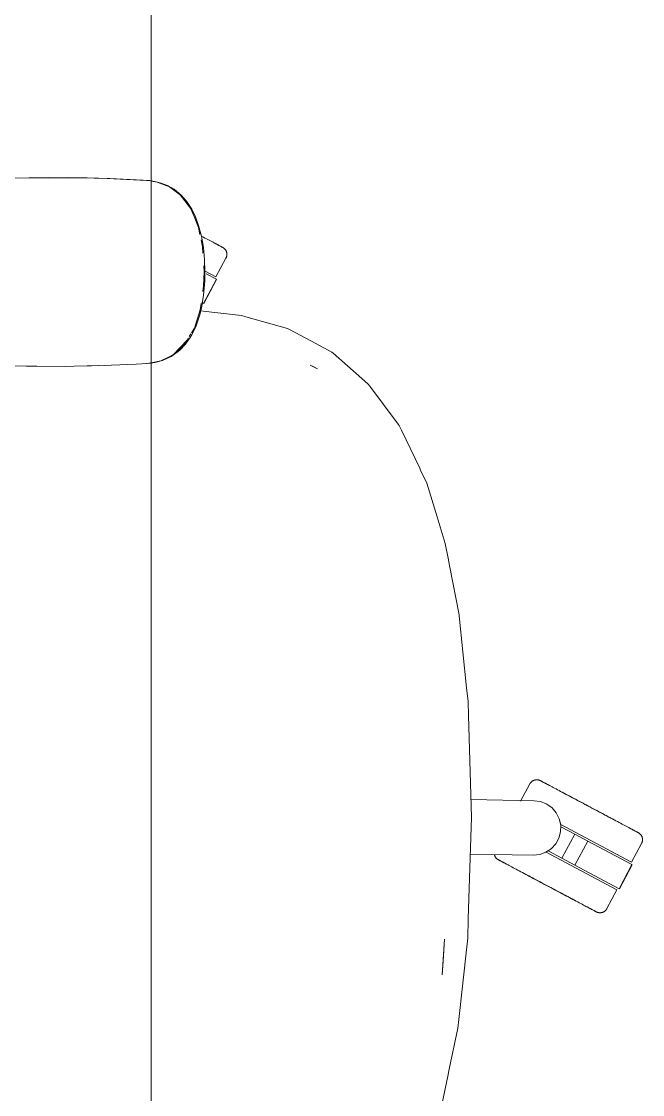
# Model space of a CAD drawing. Header units: millimetres. Extents: x 155927 to 326028, y -36033 to 97293.
# Drawn here: x 171946 to 172264, y 16756 to 17307 of the extents above; entities that cross this region are included whole.
import ezdxf

# ---------------------------------------------------------------- set-up
doc = ezdxf.new("R2010")
doc.units = ezdxf.units.MM
doc.header["$MEASUREMENT"] = 0
doc.layers.add('G-IMPT', color=8, linetype='CONTINUOUS', lineweight=9)
doc.layers.add('I-FURN', color=8, linetype='CONTINUOUS', lineweight=9)

msp = doc.modelspace()

# ---------------------------------------------------------------- linework, layer by layer
at = {"layer": 'G-IMPT'}
for p, q in [((171949.34, 17226.83), (171940.92, 17226.66)), ((171949.34, 17226.83), (171960.14, 17226.92)), ((171949.34, 17226.83), (171969.53, 17226.87)), ((171949.34, 17226.83), (171979.36, 17226.71)), ((171979.36, 17226.71), (171960.14, 17226.92)), ((171969.41, 17226.83), (171971.56, 17226.85)), ((171969.53, 17226.87), (171979.36, 17226.71)), ((171969.53, 17226.87), (171990.92, 17226.37)), ((171969.53, 17226.87), (171989.71, 17226.41)), ((171971.56, 17226.85), (171973.47, 17226.78)), ((171979.36, 17226.71), (171990.92, 17226.37)), ((171990.92, 17226.37), (171989.71, 17226.41)), ((171989.71, 17226.41), (172011.5, 17225.32)), ((171989.71, 17226.41), (172009.89, 17225.44)), ((171990.92, 17226.37), (172011.5, 17225.32)), ((172011.5, 17225.32), (172009.89, 17225.44)), ((172011.5, 17225.32), (172013.14, 17225.07)), ((172015.36, 17224.61), (172012.19, 17225.09)), ((172015.54, 17224.63), (172013.14, 17225.07)), ((172015.36, 17224.61), (172021.56, 17222.2)), ((172015.54, 17224.63), (172016.88, 17224.26)), ((172020.53, 17222.86), (172016.88, 17224.26)), ((172020.53, 17222.86), (172023.96, 17220.91)), ((172021.56, 17222.2), (172027.18, 17218.03)), ((172023.96, 17220.91), (172027.7, 17217.83)), ((172027.18, 17218.03), (172032.4, 17211.24)), ((172030.37, 17214.79), (172027.7, 17217.83)), ((172033.02, 17210.74), (172030.37, 17214.79)), ((172032.4, 17211.24), (172034.24, 17206.85)), ((172033.02, 17210.74), (172035.01, 17206.67)), ((172036.57, 17201.22), (172034.24, 17206.85)), ((172036.59, 17202.34), (172035.01, 17206.67)), ((172036.57, 17201.22), (172037.28, 17197.76)), ((172036.59, 17202.34), (172038.02, 17196.86)), ((172037.84, 17195.01), (172038.61, 17191.26)), ((172039.02, 17190.92), (172038.02, 17196.86)), ((172038.61, 17191.26), (172038.8, 17188.06)), ((172039.02, 17190.92), (172039.59, 17184.77)), ((172039.2, 17181.54), (172039.39, 17178.44)), ((172039.77, 17178.44), (172039.59, 17184.77)), ((172039.16, 17171.27), (172039.39, 17178.44)), ((172039.68, 17173.93), (172039.77, 17178.44)), ((172039.16, 17171.27), (172038.77, 17168.49)), ((172039.68, 17173.93), (172039.1, 17166.61)), ((172037.98, 17159.85), (172039.1, 17166.61)), ((172037.43, 17159.01), (172034.4, 17149.62)), ((172037.01, 17155.92), (172037.98, 17159.85)), ((172037.31, 17158.5), (172058.59, 17156.09)), ((172037.9, 17162.3), (172037.43, 17159.01)), ((172037.01, 17155.92), (172035.27, 17150.84)), ((172060.85, 17155.45), (172058.59, 17156.09)), ((172060.85, 17155.45), (172082.2, 17149.45)), ((172034.4, 17149.62), (172032.94, 17147.17)), ((172035.27, 17150.84), (172033.06, 17146.2)), ((172082.2, 17149.45), (172083.31, 17148.85)), ((172083.31, 17148.85), (172094.55, 17142.84)), ((172030.64, 17143.4), (172023.73, 17136.01)), ((172030.64, 17143.4), (172029.36, 17141.93)), ((172031.33, 17144.47), (172029.44, 17141.32)), ((172029.81, 17141.37), (172032.26, 17144.83)), ((172032.66, 17146.7), (172031.8, 17145.26)), ((172033.06, 17146.2), (172032.26, 17144.83)), ((172094.55, 17142.84), (172104.98, 17137.26)), ((172022.4, 17134.99), (172025.62, 17137.19)), ((172029.44, 17141.32), (172023.73, 17136.01)), ((172023.73, 17136.01), (172026.14, 17138.25)), ((172026.95, 17138.33), (172025.62, 17137.19)), ((172029.22, 17141.78), (172026.14, 17138.25)), ((172026.95, 17138.33), (172029.81, 17141.37)), ((172105.65, 17136.67), (172104.98, 17137.26)), ((172120.44, 17123.65), (172105.65, 17136.67)), ((172004.45, 17131.15), (171991.89, 17130.54)), ((172004.45, 17131.15), (172010.12, 17131.44)), ((172012.19, 17131.86), (172009.89, 17131.44)), ((172010.12, 17131.44), (172012.19, 17131.69)), ((172017.24, 17132.81), (172012.19, 17131.86)), ((172012.19, 17131.69), (172014.12, 17131.94)), ((172014.12, 17131.94), (172018.08, 17133)), ((172021.5, 17134.91), (172017.24, 17132.81)), ((172022.4, 17134.99), (172018.08, 17133)), ((172021.5, 17134.91), (172023.73, 17136.01)), ((171947.98, 17130.06), (171935.67, 17130.36)), ((171947.98, 17130.06), (171953.45, 17129.99)), ((171968.17, 17129.98), (171953.45, 17129.99)), ((171972.68, 17130.03), (171968.17, 17129.98)), ((171972.68, 17130.03), (171988.35, 17130.41)), ((171979.4, 17130.21), (171981.62, 17130.21)), ((171984.95, 17130.36), (171981.62, 17130.21)), ((171988.35, 17130.41), (171991.89, 17130.54)), ((172095.39, 17129.82), (172093.79, 17130.6)), ((172097.68, 17128.65), (172093.79, 17130.6)), ((172097.68, 17128.65), (172095.39, 17129.82)), ((172120.44, 17123.65), (172123.7, 17120.78)), ((172124.42, 17119.81), (172123.7, 17120.78)), ((172138.99, 17100.32), (172124.42, 17119.81)), ((172138.99, 17100.32), (172139.45, 17099.55)), ((172139.45, 17099.55), (172140.39, 17097.97)), ((172140.81, 17097.26), (172140.39, 17097.97)), ((172140.81, 17097.26), (172150.08, 17077.62)), ((172150.08, 17077.62), (172150.51, 17076.7)), ((172153.7, 17069.94), (172150.51, 17076.7)), ((172153.7, 17069.94), (172159.02, 17052.67)), ((172159.02, 17052.67), (172163.22, 17039.06)), ((172163.22, 17039.06), (172164.68, 17031.46)), ((172165.38, 17027.79), (172164.68, 17031.46)), ((172165.38, 17027.79), (172170.25, 17002.41)), ((172170.34, 17001.95), (172170.25, 17002.41)), ((172170.34, 17001.95), (172174.16, 16964.96)), ((172174.16, 16964.96), (172174.89, 16957.89)), ((172175.11, 16950.63), (172174.89, 16957.89)), ((172176.73, 16898.47), (172175.11, 16950.63)), ((172175.03, 16846.29), (172176.73, 16898.47)), ((172175.03, 16846.29), (172174.7, 16836.34)), ((172162.82, 16835.81), (172161.57, 16817.53)), ((172162.82, 16835.81), (172162.18, 16824.47)), ((172174.22, 16831.97), (172174.7, 16836.34)), ((172174.22, 16831.97), (172170.09, 16794.53)), ((172161.57, 16817.53), (172162.18, 16824.47)), ((172165.26, 16769.17), (172169.6, 16790.11)), ((172169.6, 16790.11), (172170.09, 16794.53)), ((172165.26, 16769.17), (172164.49, 16765.49)), ((172164.49, 16765.49), (172161.62, 16751.67))]:
    msp.add_line(p, q, dxfattribs=at)
at = {"layer": 'I-FURN'}
for p, q in [((172012.19, 17842.89), (172012.19, 16442.89)), ((172012.19, 16442.89), (172012.19, 17842.89)), ((172038.25, 17196.73), (172038.07, 17196.83)), ((172039.06, 17196.3), (172038.25, 17196.73)), ((172039.85, 17195.88), (172039.06, 17196.3)), ((172040.61, 17195.48), (172039.85, 17195.88)), ((172041.34, 17195.09), (172040.61, 17195.48)), ((172042.05, 17194.71), (172041.34, 17195.09)), ((172042.73, 17194.35), (172042.05, 17194.71)), ((172043.38, 17194.01), (172042.73, 17194.35)), ((172043.99, 17193.68), (172043.38, 17194.01)), ((172044.58, 17193.37), (172043.99, 17193.68)), ((172044.27, 17193.53), (172044.84, 17193.23)), ((172045.13, 17193.08), (172044.58, 17193.37)), ((172044.84, 17193.23), (172045.37, 17192.95)), ((172045.65, 17192.8), (172045.13, 17193.08)), ((172045.37, 17192.95), (172045.87, 17192.68)), ((172046.13, 17192.54), (172045.65, 17192.8)), ((172045.87, 17192.68), (172046.34, 17192.43)), ((172046.57, 17192.31), (172046.13, 17192.54)), ((172046.34, 17192.43), (172046.77, 17192.2)), ((172046.98, 17192.09), (172046.57, 17192.31)), ((172046.77, 17192.2), (172047.16, 17192)), ((172047.36, 17191.89), (172046.98, 17192.09)), ((172047.16, 17192), (172047.52, 17191.81)), ((172047.69, 17191.71), (172047.36, 17191.89)), ((172047.52, 17191.81), (172047.83, 17191.64)), ((172047.99, 17191.55), (172047.69, 17191.71)), ((172047.83, 17191.64), (172048.11, 17191.49)), ((172048.25, 17191.42), (172047.99, 17191.55)), ((172048.11, 17191.49), (172048.35, 17191.36)), ((172048.47, 17191.3), (172048.25, 17191.42)), ((172048.35, 17191.36), (172048.56, 17191.25)), ((172048.65, 17191.2), (172048.47, 17191.3)), ((172048.56, 17191.25), (172048.72, 17191.17)), ((172048.79, 17191.13), (172048.65, 17191.2)), ((172048.72, 17191.17), (172048.84, 17191.1)), ((172048.89, 17191.08), (172048.79, 17191.13)), ((172048.84, 17191.1), (172048.92, 17191.06)), ((172048.95, 17191.04), (172048.89, 17191.08)), ((172048.92, 17191.06), (172048.96, 17191.04)), ((172048.97, 17191.03), (172048.95, 17191.04)), ((172048.96, 17191.04), (172048.97, 17191.03)), ((172048.97, 17191.03), (172049.11, 17190.96)), ((172049.11, 17190.96), (172049.25, 17190.87)), ((172049.25, 17190.87), (172049.38, 17190.78)), ((172049.38, 17190.78), (172049.51, 17190.69)), ((172049.51, 17190.69), (172049.64, 17190.59)), ((172049.64, 17190.59), (172049.76, 17190.48)), ((172049.76, 17190.48), (172049.88, 17190.37)), ((172049.88, 17190.37), (172049.99, 17190.26)), ((172049.99, 17190.26), (172050.1, 17190.14)), ((172050.1, 17190.14), (172050.2, 17190.02)), ((172050.2, 17190.02), (172050.3, 17189.89)), ((172050.3, 17189.89), (172050.4, 17189.76)), ((172050.4, 17189.76), (172050.49, 17189.62)), ((172050.49, 17189.62), (172050.57, 17189.49)), ((172050.57, 17189.49), (172050.65, 17189.34)), ((172050.65, 17189.34), (172050.72, 17189.2)), ((172050.72, 17189.2), (172050.79, 17189.05)), ((172050.79, 17189.05), (172050.85, 17188.9)), ((172050.85, 17186.06), (172050.79, 17185.91)), ((172050.85, 17188.9), (172050.9, 17188.75)), ((172050.9, 17186.22), (172050.85, 17186.06)), ((172050.9, 17188.75), (172050.95, 17188.6)), ((172050.95, 17186.37), (172050.9, 17186.22)), ((172050.95, 17188.6), (172050.99, 17188.44)), ((172050.99, 17186.53), (172050.95, 17186.37)), ((172050.99, 17188.44), (172051.02, 17188.28)), ((172051.03, 17186.68), (172050.99, 17186.53)), ((172051.02, 17188.28), (172051.05, 17188.13)), ((172051.06, 17186.84), (172051.03, 17186.68)), ((172051.05, 17188.13), (172051.08, 17187.97)), ((172051.08, 17187), (172051.06, 17186.84)), ((172051.08, 17187.97), (172051.09, 17187.81)), ((172051.09, 17187.16), (172051.08, 17187)), ((172051.09, 17187.81), (172051.1, 17187.65)), ((172051.1, 17187.32), (172051.09, 17187.16)), ((172051.1, 17187.65), (172051.11, 17187.48)), ((172051.11, 17187.48), (172051.1, 17187.32)), ((172045.48, 17175.9), (172050.63, 17185.58)), ((172050.65, 17185.62), (172050.63, 17185.58)), ((172050.73, 17185.77), (172050.65, 17185.62)), ((172050.79, 17185.91), (172050.73, 17185.77)), ((172039.86, 17178.89), (172045.48, 17175.9)), ((172040.38, 17177.48), (172045.67, 17174.67)), ((172045.67, 17174.67), (172039.1, 17162.31)), ((172039.27, 17162.22), (172045.84, 17174.58)), ((172039.1, 17162.31), (172038.28, 17162.74)), ((172206.85, 16915.97), (172206.95, 16916.1)), ((172206.95, 16916.1), (172207.05, 16916.22)), ((172207.05, 16916.22), (172207.15, 16916.35)), ((172207.15, 16916.35), (172207.26, 16916.46)), ((172207.26, 16916.46), (172207.38, 16916.58)), ((172207.38, 16916.58), (172207.5, 16916.69)), ((172207.5, 16916.69), (172207.62, 16916.79)), ((172207.62, 16916.79), (172207.75, 16916.89)), ((172207.75, 16916.89), (172207.88, 16916.98)), ((172207.88, 16916.98), (172208.01, 16917.07)), ((172208.01, 16917.07), (172208.15, 16917.15)), ((172208.15, 16917.15), (172208.29, 16917.23)), ((172208.29, 16917.23), (172208.44, 16917.3)), ((172208.44, 16917.3), (172208.58, 16917.37)), ((172208.58, 16917.37), (172208.73, 16917.43)), ((172208.73, 16917.43), (172208.88, 16917.48)), ((172208.88, 16917.48), (172209.04, 16917.53)), ((172209.04, 16917.53), (172209.19, 16917.57)), ((172209.19, 16917.57), (172209.35, 16917.61)), ((172209.35, 16917.61), (172209.51, 16917.64)), ((172209.51, 16917.64), (172209.67, 16917.66)), ((172209.67, 16917.66), (172209.83, 16917.68)), ((172209.83, 16917.68), (172209.99, 16917.69)), ((172209.99, 16917.69), (172210.15, 16917.69)), ((172210.15, 16917.69), (172210.31, 16917.69)), ((172210.31, 16917.69), (172210.47, 16917.68)), ((172210.47, 16917.68), (172210.63, 16917.66)), ((172210.63, 16917.66), (172210.79, 16917.64)), ((172210.79, 16917.64), (172210.95, 16917.61)), ((172210.95, 16917.61), (172211.11, 16917.58)), ((172211.11, 16917.58), (172211.27, 16917.54)), ((172211.27, 16917.54), (172211.42, 16917.49)), ((172211.42, 16917.49), (172211.57, 16917.44)), ((172211.57, 16917.44), (172211.72, 16917.38)), ((172211.72, 16917.38), (172211.87, 16917.31)), ((172211.87, 16917.31), (172212.01, 16917.24)), ((172212.01, 16917.24), (172212.05, 16917.22)), ((172212.05, 16917.22), (172212.07, 16917.21)), ((172212.06, 16917.22), (172212.05, 16917.22)), ((172212.1, 16917.19), (172212.06, 16917.22)), ((172212.07, 16917.21), (172212.13, 16917.18)), ((172212.18, 16917.15), (172212.1, 16917.19)), ((172212.13, 16917.18), (172212.23, 16917.12)), ((172212.3, 16917.09), (172212.18, 16917.15)), ((172212.23, 16917.12), (172212.37, 16917.05)), ((172212.47, 16917), (172212.3, 16917.09)), ((172212.37, 16917.05), (172212.55, 16916.95)), ((172212.67, 16916.89), (172212.47, 16917)), ((172212.55, 16916.95), (172212.77, 16916.84)), ((172212.91, 16916.77), (172212.67, 16916.89)), ((172212.77, 16916.84), (172213.03, 16916.7)), ((172213.19, 16916.62), (172212.91, 16916.77)), ((172213.03, 16916.7), (172213.33, 16916.54)), ((172213.51, 16916.45), (172213.19, 16916.62)), ((172213.33, 16916.54), (172213.66, 16916.36)), ((172213.86, 16916.26), (172213.51, 16916.45)), ((172213.66, 16916.36), (172214.04, 16916.17)), ((172214.25, 16916.05), (172213.86, 16916.26)), ((172214.04, 16916.17), (172214.45, 16915.95)), ((172214.68, 16915.82), (172214.25, 16916.05)), ((172206.6, 16915.55), (172201.9, 16906.71)), ((172206.6, 16915.55), (172206.68, 16915.69)), ((172206.68, 16915.69), (172206.76, 16915.83)), ((172206.76, 16915.83), (172206.85, 16915.97)), ((172214.45, 16915.95), (172214.89, 16915.71)), ((172215.15, 16915.57), (172214.68, 16915.82)), ((172214.89, 16915.71), (172215.38, 16915.45)), ((172215.65, 16915.31), (172215.15, 16915.57)), ((172215.38, 16915.45), (172215.89, 16915.18)), ((172216.19, 16915.02), (172215.65, 16915.31)), ((172215.89, 16915.18), (172216.44, 16914.89)), ((172216.75, 16914.72), (172216.19, 16915.02)), ((172216.44, 16914.89), (172217.03, 16914.58)), ((172217.36, 16914.4), (172216.75, 16914.72)), ((172217.99, 16914.06), (172217.36, 16914.4)), ((172218.65, 16913.71), (172217.99, 16914.06)), ((172219.35, 16913.34), (172218.65, 16913.71)), ((172220.07, 16912.96), (172219.35, 16913.34)), ((172220.82, 16912.56), (172220.07, 16912.96)), ((172221.6, 16912.15), (172220.82, 16912.56)), ((172222.4, 16911.72), (172221.6, 16912.15)), ((172223.22, 16911.28), (172222.4, 16911.72)), ((172222.77, 16911.52), (172223.61, 16911.08)), ((172224.07, 16910.83), (172223.22, 16911.28)), ((172223.61, 16911.08), (172224.46, 16910.62)), ((172224.94, 16910.37), (172224.07, 16910.83)), ((172224.46, 16910.62), (172225.34, 16910.15)), ((172176.45, 16907.49), (172208.79, 16906.93)), ((172208.79, 16906.93), (172212.13, 16906.47)), ((172212.13, 16906.47), (172215.26, 16905.21)), ((172215.26, 16905.21), (172218.01, 16903.25)), ((172225.82, 16909.9), (172224.94, 16910.37)), ((172225.34, 16910.15), (172226.24, 16909.68)), ((172226.73, 16909.42), (172225.82, 16909.9)), ((172226.24, 16909.68), (172227.15, 16909.19)), ((172227.65, 16908.93), (172226.73, 16909.42)), ((172227.15, 16909.19), (172228.08, 16908.7)), ((172228.59, 16908.43), (172227.65, 16908.93)), ((172228.08, 16908.7), (172229.03, 16908.2)), ((172229.54, 16907.92), (172228.59, 16908.43)), ((172229.03, 16908.2), (172229.98, 16907.69)), ((172230.5, 16907.41), (172229.54, 16907.92)), ((172229.98, 16907.69), (172230.95, 16907.17)), ((172231.48, 16906.89), (172230.5, 16907.41)), ((172230.95, 16907.17), (172231.93, 16906.65)), ((172232.46, 16906.37), (172231.48, 16906.89)), ((172231.93, 16906.65), (172232.92, 16906.13)), ((172233.45, 16905.84), (172232.46, 16906.37)), ((172232.92, 16906.13), (172233.91, 16905.6)), ((172234.45, 16905.31), (172233.45, 16905.84)), ((172233.91, 16905.6), (172234.91, 16905.07)), ((172235.45, 16904.78), (172234.45, 16905.31)), ((172234.91, 16905.07), (172235.91, 16904.53)), ((172218.01, 16903.25), (172220.2, 16900.69)), ((172220.2, 16900.69), (172221.71, 16897.67)), ((172236.46, 16904.24), (172235.45, 16904.78)), ((172235.91, 16904.53), (172236.92, 16904)), ((172237.46, 16903.71), (172236.46, 16904.24)), ((172236.92, 16904), (172237.92, 16903.46)), ((172238.47, 16903.18), (172237.46, 16903.71)), ((172237.92, 16903.46), (172238.93, 16902.93)), ((172239.47, 16902.64), (172238.47, 16903.18)), ((172238.93, 16902.93), (172239.93, 16902.4)), ((172240.47, 16902.11), (172239.47, 16902.64)), ((172239.93, 16902.4), (172240.93, 16901.87)), ((172241.46, 16901.58), (172240.47, 16902.11)), ((172240.93, 16901.87), (172241.92, 16901.34)), ((172242.45, 16901.06), (172241.46, 16901.58)), ((172241.92, 16901.34), (172242.9, 16900.82)), ((172243.43, 16900.54), (172242.45, 16901.06)), ((172242.9, 16900.82), (172243.88, 16900.3)), ((172244.4, 16900.02), (172243.43, 16900.54)), ((172243.88, 16900.3), (172244.84, 16899.79)), ((172245.35, 16899.51), (172244.4, 16900.02)), ((172244.84, 16899.79), (172245.79, 16899.28)), ((172246.3, 16899.01), (172245.35, 16899.51)), ((172221.71, 16897.67), (172222.46, 16894.38)), ((172222.13, 16894.88), (172258.84, 16875.35)), ((172222.46, 16894.38), (172222.41, 16891.01)), ((172245.79, 16899.28), (172246.73, 16898.78)), ((172247.23, 16898.52), (172246.3, 16899.01)), ((172246.73, 16898.78), (172247.65, 16898.29)), ((172248.14, 16898.03), (172247.23, 16898.52)), ((172247.65, 16898.29), (172248.56, 16897.81)), ((172249.04, 16897.55), (172248.14, 16898.03)), ((172249.91, 16897.09), (172249.04, 16897.55)), ((172250.77, 16896.63), (172249.91, 16897.09)), ((172251.61, 16896.19), (172250.77, 16896.63)), ((172252.42, 16895.76), (172251.61, 16896.19)), ((172253.21, 16895.34), (172252.42, 16895.76)), ((172253.97, 16894.93), (172253.21, 16895.34)), ((172254.7, 16894.54), (172253.97, 16894.93)), ((172255.41, 16894.17), (172254.7, 16894.54)), ((172256.09, 16893.81), (172255.41, 16894.17)), ((172222.41, 16891.01), (172221.54, 16887.75)), ((172222.53, 16893.53), (172229.68, 16889.73)), ((172229.68, 16889.73), (172223.11, 16877.37)), ((172229.68, 16889.73), (172236.32, 16886.2)), ((172256.74, 16893.46), (172256.09, 16893.81)), ((172257.35, 16893.13), (172256.74, 16893.46)), ((172257.94, 16892.82), (172257.35, 16893.13)), ((172257.63, 16892.99), (172258.19, 16892.69)), ((172258.49, 16892.53), (172257.94, 16892.82)), ((172258.19, 16892.69), (172258.73, 16892.4)), ((172259, 16892.26), (172258.49, 16892.53)), ((172258.73, 16892.4), (172259.23, 16892.14)), ((172259.49, 16892), (172259, 16892.26)), ((172259.23, 16892.14), (172259.7, 16891.89)), ((172259.93, 16891.76), (172259.49, 16892)), ((172259.7, 16891.89), (172260.13, 16891.66)), ((172260.34, 16891.54), (172259.93, 16891.76)), ((172260.13, 16891.66), (172260.52, 16891.45)), ((172260.72, 16891.35), (172260.34, 16891.54)), ((172260.52, 16891.45), (172260.87, 16891.26)), ((172261.05, 16891.17), (172260.72, 16891.35)), ((172260.87, 16891.26), (172261.19, 16891.09)), ((172261.35, 16891.01), (172261.05, 16891.17)), ((172261.19, 16891.09), (172261.47, 16890.94)), ((172261.61, 16890.87), (172261.35, 16891.01)), ((172261.47, 16890.94), (172261.71, 16890.82)), ((172261.83, 16890.76), (172261.61, 16890.87)), ((172261.71, 16890.82), (172261.91, 16890.71)), ((172262.01, 16890.66), (172261.83, 16890.76)), ((172261.91, 16890.71), (172262.08, 16890.62)), ((172262.15, 16890.58), (172262.01, 16890.66)), ((172262.08, 16890.62), (172262.2, 16890.56)), ((172262.25, 16890.53), (172262.15, 16890.58)), ((172262.2, 16890.56), (172262.28, 16890.51)), ((172262.31, 16890.5), (172262.25, 16890.53)), ((172262.28, 16890.51), (172262.32, 16890.49)), ((172262.33, 16890.49), (172262.31, 16890.5)), ((172262.32, 16890.49), (172262.33, 16890.49)), ((172262.33, 16890.49), (172262.47, 16890.41)), ((172262.47, 16890.41), (172262.61, 16890.33)), ((172262.61, 16890.33), (172262.74, 16890.24)), ((172262.74, 16890.24), (172262.87, 16890.14)), ((172262.87, 16890.14), (172263, 16890.04)), ((172263, 16890.04), (172263.12, 16889.94)), ((172263.12, 16889.94), (172263.24, 16889.83)), ((172263.24, 16889.83), (172263.35, 16889.71)), ((172263.35, 16889.71), (172263.46, 16889.59)), ((172263.46, 16889.59), (172263.56, 16889.47)), ((172263.56, 16889.47), (172263.66, 16889.34)), ((172263.66, 16889.34), (172263.76, 16889.21)), ((172263.76, 16889.21), (172263.85, 16889.08)), ((172263.85, 16889.08), (172263.93, 16888.94)), ((172263.93, 16888.94), (172264.01, 16888.8)), ((172264.01, 16888.8), (172264.08, 16888.65)), ((172264.08, 16888.65), (172264.14, 16888.51)), ((172264.14, 16888.51), (172264.2, 16888.36)), ((172219.92, 16884.79), (172217.64, 16882.31)), ((172221.54, 16887.75), (172219.92, 16884.79)), ((172236.32, 16886.2), (172229.75, 16873.84)), ((172236.32, 16886.2), (172259.03, 16874.12)), ((172258.84, 16875.35), (172263.99, 16885.04)), ((172264.01, 16885.08), (172263.99, 16885.04)), ((172264.09, 16885.22), (172264.01, 16885.08)), ((172264.15, 16885.37), (172264.09, 16885.22)), ((172264.21, 16885.52), (172264.15, 16885.37)), ((172264.2, 16888.36), (172264.26, 16888.21)), ((172264.26, 16885.67), (172264.21, 16885.52)), ((172264.26, 16888.21), (172264.31, 16888.05)), ((172264.31, 16885.82), (172264.26, 16885.67)), ((172264.31, 16888.05), (172264.35, 16887.9)), ((172264.35, 16885.98), (172264.31, 16885.82)), ((172264.35, 16887.9), (172264.38, 16887.74)), ((172264.39, 16886.14), (172264.35, 16885.98)), ((172264.38, 16887.74), (172264.41, 16887.58)), ((172264.42, 16886.3), (172264.39, 16886.14)), ((172264.41, 16887.58), (172264.44, 16887.42)), ((172264.44, 16886.46), (172264.42, 16886.3)), ((172264.44, 16887.42), (172264.45, 16887.26)), ((172264.45, 16886.62), (172264.44, 16886.46)), ((172264.45, 16887.26), (172264.46, 16887.1)), ((172264.46, 16886.78), (172264.45, 16886.62)), ((172264.46, 16887.1), (172264.47, 16886.94)), ((172264.47, 16886.94), (172264.46, 16886.78)), ((172208.3, 16878.95), (172176.11, 16879.51)), ((172188.44, 16879.2), (172188.4, 16879.35)), ((172188.48, 16879.04), (172188.44, 16879.2)), ((172188.53, 16878.89), (172188.48, 16879.04)), ((172188.58, 16878.74), (172188.53, 16878.89)), ((172188.64, 16878.59), (172188.58, 16878.74)), ((172188.71, 16878.44), (172188.64, 16878.59)), ((172188.78, 16878.29), (172188.71, 16878.44)), ((172188.86, 16878.15), (172188.78, 16878.29)), ((172188.94, 16878.02), (172188.86, 16878.15)), ((172189.03, 16877.88), (172188.94, 16878.02)), ((172189.12, 16877.75), (172189.03, 16877.88)), ((172189.22, 16877.62), (172189.12, 16877.75)), ((172189.32, 16877.5), (172189.22, 16877.62)), ((172189.43, 16877.38), (172189.32, 16877.5)), ((172211.66, 16879.3), (172208.3, 16878.95)), ((172214.83, 16880.44), (172211.66, 16879.3)), ((172214.58, 16880.77), (172251.33, 16861.23)), ((172217.64, 16882.31), (172214.83, 16880.44)), ((172223.11, 16877.37), (172215.96, 16881.16)), ((172189.55, 16877.27), (172189.43, 16877.38)), ((172189.67, 16877.16), (172189.55, 16877.27)), ((172189.79, 16877.05), (172189.67, 16877.16)), ((172189.91, 16876.95), (172189.79, 16877.05)), ((172190.04, 16876.86), (172189.91, 16876.95)), ((172190.18, 16876.77), (172190.04, 16876.86)), ((172190.32, 16876.68), (172190.18, 16876.77)), ((172190.46, 16876.6), (172190.32, 16876.68)), ((172190.5, 16876.58), (172190.46, 16876.6)), ((172190.46, 16876.6), (172190.46, 16876.6)), ((172190.46, 16876.6), (172190.48, 16876.59)), ((172190.48, 16876.59), (172190.54, 16876.56)), ((172190.59, 16876.54), (172190.5, 16876.58)), ((172190.54, 16876.56), (172190.64, 16876.51)), ((172190.71, 16876.47), (172190.59, 16876.54)), ((172190.64, 16876.51), (172190.78, 16876.43)), ((172190.87, 16876.38), (172190.71, 16876.47)), ((172190.78, 16876.43), (172190.96, 16876.34)), ((172191.07, 16876.28), (172190.87, 16876.38)), ((172190.96, 16876.34), (172191.18, 16876.22)), ((172191.31, 16876.15), (172191.07, 16876.28)), ((172191.18, 16876.22), (172191.44, 16876.08)), ((172191.59, 16876), (172191.31, 16876.15)), ((172191.44, 16876.08), (172191.73, 16875.93)), ((172191.91, 16875.83), (172191.59, 16876)), ((172191.73, 16875.93), (172192.07, 16875.75)), ((172192.27, 16875.64), (172191.91, 16875.83)), ((172192.07, 16875.75), (172192.44, 16875.55)), ((172192.66, 16875.43), (172192.27, 16875.64)), ((172192.44, 16875.55), (172192.85, 16875.33)), ((172193.09, 16875.21), (172192.66, 16875.43)), ((172192.85, 16875.33), (172193.3, 16875.09)), ((172193.55, 16874.96), (172193.09, 16875.21)), ((172193.3, 16875.09), (172193.78, 16874.84)), ((172194.05, 16874.69), (172193.55, 16874.96)), ((172193.78, 16874.84), (172194.3, 16874.56)), ((172194.59, 16874.41), (172194.05, 16874.69)), ((172194.3, 16874.56), (172194.85, 16874.27)), ((172195.16, 16874.1), (172194.59, 16874.41)), ((172194.85, 16874.27), (172195.43, 16873.96)), ((172195.43, 16873.96), (172196.05, 16873.63)), ((172196.05, 16873.63), (172196.7, 16873.29)), ((172196.7, 16873.29), (172197.37, 16872.93)), ((172197.37, 16872.93), (172198.08, 16872.55)), ((172198.08, 16872.55), (172198.82, 16872.16)), ((172198.82, 16872.16), (172199.58, 16871.75)), ((172229.75, 16873.84), (172223.11, 16877.37)), ((172252.46, 16861.76), (172229.75, 16873.84)), ((172259.03, 16874.12), (172252.46, 16861.76)), ((172252.63, 16861.67), (172259.2, 16874.03)), ((172199.58, 16871.75), (172200.37, 16871.34)), ((172200.37, 16871.34), (172201.18, 16870.9)), ((172201.18, 16870.9), (172202.01, 16870.46)), ((172202.01, 16870.46), (172202.87, 16870)), ((172202.87, 16870), (172203.75, 16869.54)), ((172203.75, 16869.54), (172204.64, 16869.06)), ((172205.13, 16868.8), (172204.23, 16869.28)), ((172204.64, 16869.06), (172205.56, 16868.58)), ((172206.06, 16868.31), (172205.13, 16868.8)), ((172205.56, 16868.58), (172206.49, 16868.08)), ((172206.99, 16867.81), (172206.06, 16868.31)), ((172206.49, 16868.08), (172207.43, 16867.58)), ((172207.94, 16867.31), (172206.99, 16867.81)), ((172207.43, 16867.58), (172208.39, 16867.07)), ((172208.91, 16866.79), (172207.94, 16867.31)), ((172208.39, 16867.07), (172209.36, 16866.56)), ((172209.88, 16866.28), (172208.91, 16866.79)), ((172209.36, 16866.56), (172210.33, 16866.04)), ((172210.87, 16865.75), (172209.88, 16866.28)), ((172210.33, 16866.04), (172211.32, 16865.51)), ((172211.86, 16865.23), (172210.87, 16865.75)), ((172211.32, 16865.51), (172212.32, 16864.98)), ((172212.85, 16864.7), (172211.86, 16865.23)), ((172212.32, 16864.98), (172213.32, 16864.45)), ((172213.86, 16864.16), (172212.85, 16864.7)), ((172213.32, 16864.45), (172214.32, 16863.92)), ((172214.86, 16863.63), (172213.86, 16864.16)), ((172214.32, 16863.92), (172215.32, 16863.38)), ((172215.87, 16863.09), (172214.86, 16863.63)), ((172215.32, 16863.38), (172216.33, 16862.85)), ((172216.87, 16862.56), (172215.87, 16863.09)), ((172216.33, 16862.85), (172217.33, 16862.31)), ((172217.87, 16862.03), (172216.87, 16862.56)), ((172217.33, 16862.31), (172218.33, 16861.78)), ((172218.87, 16861.5), (172217.87, 16862.03)), ((172218.33, 16861.78), (172219.33, 16861.25)), ((172219.87, 16860.97), (172218.87, 16861.5)), ((172219.33, 16861.25), (172220.32, 16860.73)), ((172220.85, 16860.44), (172219.87, 16860.97)), ((172246.18, 16851.54), (172251.33, 16861.23)), ((172220.32, 16860.73), (172221.31, 16860.2)), ((172221.83, 16859.92), (172220.85, 16860.44)), ((172221.31, 16860.2), (172222.28, 16859.68)), ((172222.8, 16859.41), (172221.83, 16859.92)), ((172222.28, 16859.68), (172223.24, 16859.17)), ((172223.76, 16858.9), (172222.8, 16859.41)), ((172223.24, 16859.17), (172224.19, 16858.67)), ((172224.7, 16858.4), (172223.76, 16858.9)), ((172224.19, 16858.67), (172225.13, 16858.17)), ((172225.63, 16857.9), (172224.7, 16858.4)), ((172225.13, 16858.17), (172226.06, 16857.68)), ((172226.55, 16857.42), (172225.63, 16857.9)), ((172226.06, 16857.68), (172226.96, 16857.2)), ((172227.44, 16856.94), (172226.55, 16857.42)), ((172226.96, 16857.2), (172227.85, 16856.72)), ((172228.32, 16856.47), (172227.44, 16856.94)), ((172227.85, 16856.72), (172228.72, 16856.26)), ((172229.18, 16856.02), (172228.32, 16856.47)), ((172228.72, 16856.26), (172229.56, 16855.81)), ((172230.01, 16855.57), (172229.18, 16856.02)), ((172229.56, 16855.81), (172230.39, 16855.37)), ((172230.39, 16855.37), (172231.19, 16854.95)), ((172231.19, 16854.95), (172231.96, 16854.53)), ((172231.96, 16854.53), (172232.71, 16854.14)), ((172232.71, 16854.14), (172233.44, 16853.75)), ((172233.44, 16853.75), (172234.13, 16853.38)), ((172234.13, 16853.38), (172234.79, 16853.03)), ((172234.79, 16853.03), (172235.43, 16852.69)), ((172235.43, 16852.69), (172236.03, 16852.37)), ((172236.34, 16852.21), (172235.76, 16852.52)), ((172236.03, 16852.37), (172236.6, 16852.07)), ((172236.89, 16851.91), (172236.34, 16852.21)), ((172236.6, 16852.07), (172237.13, 16851.79)), ((172237.41, 16851.64), (172236.89, 16851.91)), ((172237.13, 16851.79), (172237.64, 16851.52)), ((172237.89, 16851.38), (172237.41, 16851.64)), ((172237.64, 16851.52), (172238.1, 16851.27)), ((172238.34, 16851.15), (172237.89, 16851.38)), ((172238.1, 16851.27), (172238.53, 16851.04)), ((172238.75, 16850.93), (172238.34, 16851.15)), ((172238.53, 16851.04), (172238.92, 16850.83)), ((172239.12, 16850.73), (172238.75, 16850.93)), ((172238.92, 16850.83), (172239.28, 16850.65)), ((172239.46, 16850.55), (172239.12, 16850.73)), ((172239.28, 16850.65), (172239.6, 16850.48)), ((172239.75, 16850.39), (172239.46, 16850.55)), ((172239.6, 16850.48), (172239.88, 16850.33)), ((172240.01, 16850.26), (172239.75, 16850.39)), ((172239.88, 16850.33), (172240.12, 16850.2)), ((172240.23, 16850.14), (172240.01, 16850.26)), ((172240.12, 16850.2), (172240.32, 16850.09)), ((172240.41, 16850.04), (172240.23, 16850.14)), ((172240.32, 16850.09), (172240.48, 16850.01)), ((172240.55, 16849.97), (172240.41, 16850.04)), ((172240.48, 16850.01), (172240.6, 16849.94)), ((172240.65, 16849.92), (172240.55, 16849.97)), ((172240.6, 16849.94), (172240.68, 16849.9)), ((172240.71, 16849.88), (172240.65, 16849.92)), ((172240.68, 16849.9), (172240.73, 16849.88)), ((172240.73, 16849.87), (172240.71, 16849.88)), ((172240.73, 16849.88), (172240.73, 16849.87)), ((172240.77, 16849.85), (172240.73, 16849.87)), ((172244.49, 16849.86), (172244.35, 16849.79)), ((172244.63, 16849.94), (172244.49, 16849.86)), ((172244.77, 16850.02), (172244.63, 16849.94)), ((172244.91, 16850.11), (172244.77, 16850.02)), ((172245.04, 16850.2), (172244.91, 16850.11)), ((172245.16, 16850.3), (172245.04, 16850.2)), ((172245.29, 16850.41), (172245.16, 16850.3)), ((172245.41, 16850.52), (172245.29, 16850.41)), ((172245.52, 16850.63), (172245.41, 16850.52)), ((172245.63, 16850.75), (172245.52, 16850.63)), ((172245.74, 16850.87), (172245.63, 16850.75)), ((172245.84, 16851), (172245.74, 16850.87)), ((172245.93, 16851.13), (172245.84, 16851)), ((172246.02, 16851.26), (172245.93, 16851.13)), ((172246.1, 16851.4), (172246.02, 16851.26)), ((172246.18, 16851.54), (172246.1, 16851.4)), ((172240.91, 16849.78), (172240.77, 16849.85)), ((172241.06, 16849.72), (172240.91, 16849.78)), ((172241.21, 16849.66), (172241.06, 16849.72)), ((172241.36, 16849.6), (172241.21, 16849.66)), ((172241.52, 16849.56), (172241.36, 16849.6)), ((172241.67, 16849.51), (172241.52, 16849.56)), ((172241.83, 16849.48), (172241.67, 16849.51)), ((172241.99, 16849.45), (172241.83, 16849.48)), ((172242.15, 16849.43), (172241.99, 16849.45)), ((172242.31, 16849.41), (172242.15, 16849.43)), ((172242.47, 16849.4), (172242.31, 16849.41)), ((172242.63, 16849.4), (172242.47, 16849.4)), ((172242.79, 16849.4), (172242.63, 16849.4)), ((172242.95, 16849.41), (172242.79, 16849.4)), ((172243.11, 16849.43), (172242.95, 16849.41)), ((172243.27, 16849.45), (172243.11, 16849.43)), ((172243.43, 16849.48), (172243.27, 16849.45)), ((172243.59, 16849.52), (172243.43, 16849.48)), ((172243.75, 16849.56), (172243.59, 16849.52)), ((172243.9, 16849.61), (172243.75, 16849.56)), ((172244.05, 16849.66), (172243.9, 16849.61)), ((172244.2, 16849.72), (172244.05, 16849.66)), ((172244.35, 16849.79), (172244.2, 16849.72))]:
    msp.add_line(p, q, dxfattribs=at)
msp.add_arc((172208.73, 16892.94), 13.81, 12.3473, 17.336, dxfattribs=at)
msp.add_open_spline([(172222.06, 16896.58), (172222.17, 16896.16), (172222.24, 16895.72), (172222.3, 16895.29)], degree=3, dxfattribs=at)

doc.saveas('drawing.dxf')
